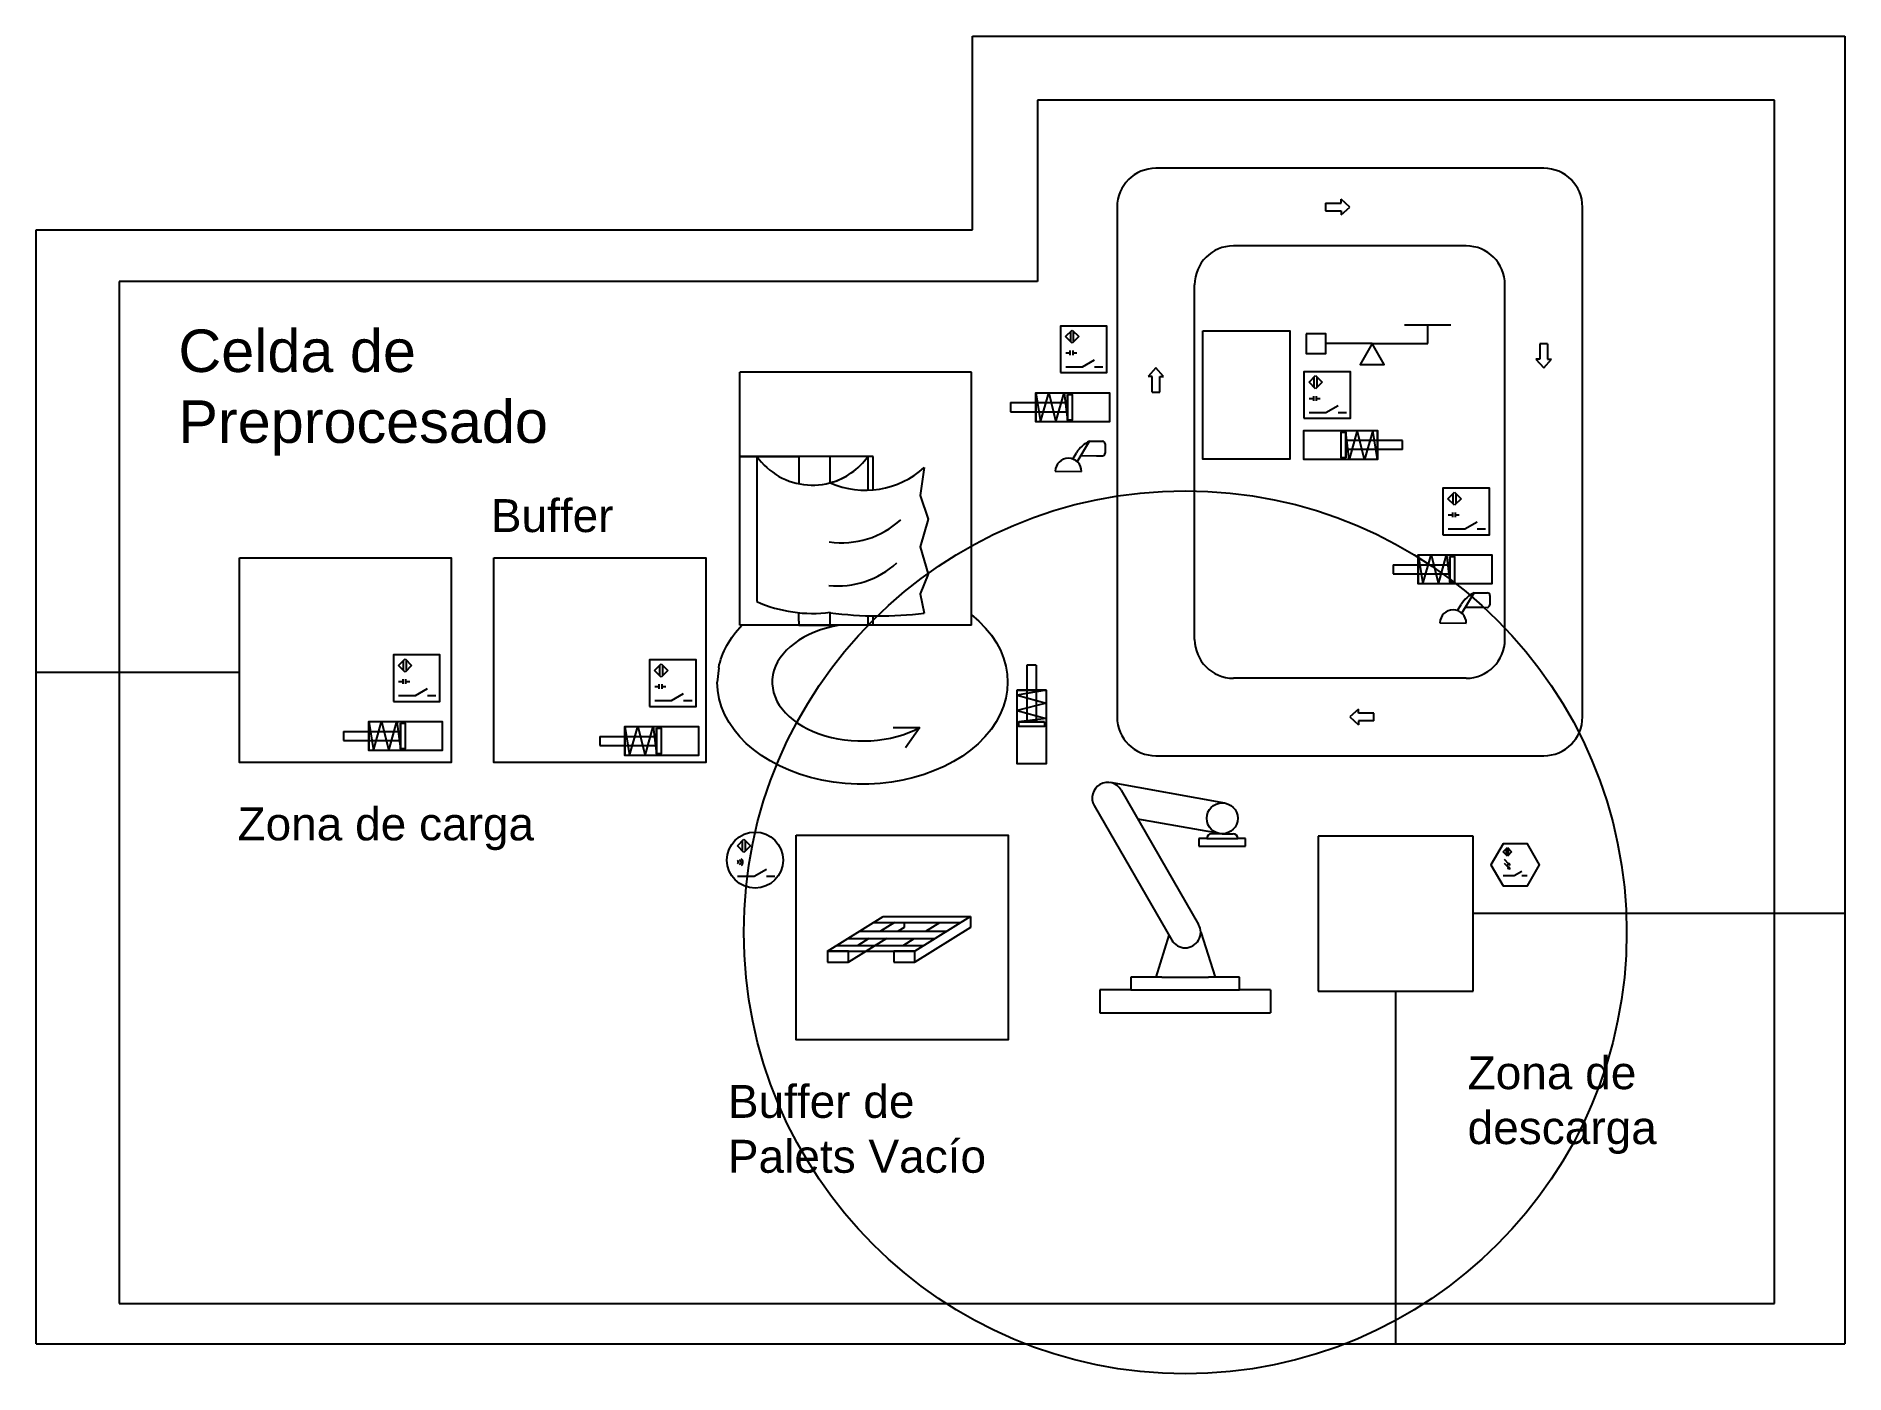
# Model space of a CAD drawing. Header units: millimetres. Extents: x 11012 to 19579, y 14227 to 20562.
import ezdxf

# ---------------------------------------------------------------- set-up
doc = ezdxf.new("R2010")
doc.units = ezdxf.units.MM
for name, color, linetype in [('Almacenaje', 80, 'Continuous'), ('Celdas', 200, 'Continuous'), ('Maquina', 82, 'Continuous'), ('Radio', 10, 'Continuous'), ('Robots', 80, 'Continuous'), ('Sensores', 211, 'Continuous'), ('Texto2', 7, 'Continuous'), ('TrayectAGV', 140, 'Continuous')]:
    doc.layers.add(name, color=color, linetype=linetype)
doc.styles.get("Standard").update_dxf_attribs({"font": 'arial.ttf'})

msp = doc.modelspace()

# ---------------------------------------------------------------- linework, layer by layer
at = {"layer": 'Almacenaje'}
for p, q in [((17084.5, 16774.1), (17084.5, 16039.3)), ((17819.3, 16774.1), (17084.5, 16774.1)), ((17819.3, 16039.3), (17819.3, 16774.1)), ((14760.6, 16228.8), (15024.9, 16393.6)), ((14978.4, 16364.7), (15392.2, 16364.7)), ((15077.8, 16364.7), (15011.1, 16323.1)), ((15024.9, 16393.6), (15124.2, 16393.6)), ((15124.2, 16393.6), (15339.2, 16393.6)), ((15124.2, 16364.7), (15124.2, 16341.6)), ((15438.6, 16393.6), (15174.3, 16228.8)), ((15226.1, 16323.1), (15292.8, 16364.7)), ((15339.2, 16393.6), (15438.6, 16393.6)), ((15438.6, 16393.6), (15438.6, 16341.6)), ((14856.6, 16288.7), (15270.3, 16288.7)), ((15039.4, 16288.7), (14860, 16176.8)), ((14955.9, 16288.7), (14903.7, 16256.1)), ((14911.7, 16323.1), (15325.4, 16323.1)), ((15124.2, 16341.6), (15094.5, 16323.1)), ((15118.7, 16256.1), (15170.9, 16288.7)), ((15438.6, 16341.6), (15174.3, 16176.8)), ((14760.6, 16228.8), (14860, 16228.8)), ((14760.6, 16228.8), (14760.6, 16176.8)), ((14804.3, 16256.1), (15218.1, 16256.1)), ((14860, 16228.8), (15174.3, 16228.8)), ((15075, 16228.8), (15174.3, 16228.8)), ((15075, 16228.8), (15075, 16176.8)), ((17084.5, 16039.3), (17819.3, 16039.3))]:
    msp.add_line(p, q, dxfattribs=at)
for points in [[(16539.1, 19166.1), (16950.8, 19166.1), (16950.8, 18558.3), (16539.1, 18558.3)], [(11974.8, 18092), (12978.6, 18092), (12978.6, 17121.9), (11974.8, 17121.9)], [(13180.2, 18092), (14183.9, 18092), (14183.9, 17121.9), (13180.2, 17121.9)], [(14612, 16778.6), (15615.8, 16778.6), (15615.8, 15808.5), (14612, 15808.5)], [(14760.6, 16176.8), (14860, 16176.8), (14860, 16228.8), (14760.6, 16228.8)], [(15075, 16176.8), (15174.3, 16176.8), (15174.3, 16228.8), (15075, 16228.8)]]:
    msp.add_lwpolyline(points, close=True, dxfattribs=at)
at = {"layer": 'Celdas'}
for p, q in [((19245.7, 20259.6), (15755.7, 20259.6)), ((15755.7, 20259.6), (15755.7, 19399.6)), ((19245.7, 14559.6), (19245.7, 20259.6)), ((15755.7, 19399.6), (11405.7, 19399.6)), ((11405.7, 19399.6), (11405.7, 19029.6)), ((11405.7, 19029.6), (11405.7, 14559.6)), ((11405.7, 14559.6), (19245.7, 14559.6))]:
    msp.add_line(p, q, dxfattribs=at)
at = {"layer": 'Maquina'}
for p, q in [((18153.1, 19936.5), (16316, 19936.5)), ((16132.3, 19752.8), (16132.3, 17337.9)), ((18336.8, 17337.9), (18336.8, 19752.8)), ((17785.7, 19569), (16683.4, 19569)), ((16499.7, 17705.3), (16499.7, 19385.3)), ((17969.4, 17705.3), (17969.4, 19385.3)), ((14345.3, 17772.8), (14345.3, 18970.6)), ((15441.8, 18970.6), (14345.3, 18970.6)), ((15441.8, 17772.8), (15441.8, 18970.6)), ((14977.2, 18571.9), (14345.3, 18571.9)), ((14345.3, 18571.9), (14624.1, 18571.9)), ((14426.1, 18571.9), (14426.1, 17884.3)), ((14624.1, 18571.9), (14624.1, 18442.4)), ((14772.7, 18446.8), (14772.7, 18571.9)), ((14952.1, 18571.9), (14952.1, 18411.4)), ((14977.2, 18412.9), (14977.2, 18571.9)), ((14624.1, 17791.4), (14624.1, 17831.8)), ((14772.7, 17794.9), (14772.7, 17833.9)), ((15441.8, 17772.8), (14345.3, 17772.8)), ((14624.1, 17791.4), (14624.1, 17772.8)), ((14624.1, 17772.8), (14772.7, 17772.8)), ((14772.7, 17772.8), (14772.7, 17794.9)), ((14952.1, 17817.3), (14952.1, 17772.8)), ((14977.2, 17772.8), (14977.2, 17816.7)), ((14245.1, 17571.1), (14238.3, 17503.2)), ((17785.7, 17521.6), (16683.4, 17521.6)), ((15071.3, 17288.3), (15198.3, 17288.3)), ((15198.3, 17288.3), (15129.8, 17192)), ((16316, 17154.2), (18153.1, 17154.2))]:
    msp.add_line(p, q, dxfattribs=at)
msp.add_lwpolyline([(15218.8, 18520.1), (15200.2, 18386.1), (15237.4, 18274.6), (15200.2, 18144.5), (15237.4, 18014.4), (15200.2, 17921.5), (15218.8, 17829.1)], dxfattribs=at)
for centre, radius, start, end in [((16316, 19752.8), 183.7, 90, 180), ((18153.1, 19752.8), 183.7, 0, 90), ((16683.4, 19385.3), 183.7, 90, 180), ((17785.7, 19385.3), 183.7, 0, 90), ((14689.1, 18757.8), 322, 215.24752, 316.16914), ((14689.1, 18757.8), 322, 285.05223, 324.75248), ((14940, 18822.8), 411.5, 246.01593, 312.64633), ((14828.5, 18574.6), 411.5, 261.67937, 312.64633), ((14809.9, 18370.1), 411.5, 263.89456, 312.64633), ((14689.1, 18476.7), 648.2, 246.06107, 277.41367), ((15006.5, 19608.2), 1791.7, 262.50475, 276.80552), ((16683.4, 17705.3), 183.7, 180, 270), ((17785.7, 17705.3), 183.7, 270, 0), ((16316, 17337.9), 183.7, 180, 270), ((18153.1, 17337.9), 183.7, 270, 0)]:
    msp.add_arc(centre, radius, start, end, dxfattribs=at)
at = {"layer": 'Maquina', "extrusion": (0, 0, -1)}
for start_param, end_param in [(5.560698, 9.424778), (3.282632, 3.733434)]:
    msp.add_ellipse((14925.9, 17503.2), major_axis=(687.7, 0), ratio=0.702703, start_param=start_param, end_param=end_param, dxfattribs=at)
at = {"layer": 'Maquina'}
msp.add_ellipse((14925.9, 17503.2), major_axis=(-427.5, 0), ratio=0.652174, start_param=4.96997, end_param=8.544854, dxfattribs=at)
at = {"layer": 'Radio'}
msp.add_circle((16454.8, 16318.3), 2091, dxfattribs=at)
at = {"layer": 'Robots'}
for p, q in [((16643.3, 16930.3), (16100.7, 17027.2)), ((16151.5, 16991.6), (16518.5, 16355)), ((16024.2, 16918.2), (16391.2, 16281.6)), ((16617.4, 16785.6), (16230.3, 16854.8)), ((16556.9, 16762.4), (16520.1, 16762.4)), ((16520.1, 16762.4), (16520.1, 16725.7)), ((16520.1, 16725.7), (16740.6, 16725.7)), ((16556.9, 16762.4), (16703.8, 16762.4)), ((16630.4, 16784.5), (16578.9, 16784.5)), ((16630.4, 16784.5), (16681.8, 16784.5)), ((16740.6, 16762.4), (16703.8, 16762.4)), ((16740.6, 16725.7), (16740.6, 16762.4)), ((16506.4, 16370.6), (16506.4, 16370.6)), ((16506.4, 16370.6), (16506.4, 16370.6)), ((16506.4, 16370.6), (16506.4, 16370.6)), ((16377.4, 16305.4), (16316.3, 16105.2)), ((16528.3, 16318.3), (16596.2, 16105.2)), ((16197.7, 16046.4), (16050.7, 16046.4)), ((16050.7, 16046.4), (16050.7, 15936.2)), ((16344.6, 16105.2), (16197.7, 16105.2)), ((16197.7, 16105.2), (16197.7, 16046.4)), ((16197.7, 16046.4), (16712, 16046.4)), ((16344.6, 16105.2), (16565.1, 16105.2)), ((16712, 16105.2), (16565.1, 16105.2)), ((16712, 16046.4), (16712, 16105.2)), ((16859, 16046.4), (16712, 16046.4)), ((16859, 16046.4), (16859, 15936.2)), ((16050.7, 15936.2), (16859, 15936.2))]:
    msp.add_line(p, q, dxfattribs=at)
msp.add_circle((16630.4, 16858), 73.5, dxfattribs=at)
for centre, radius, start, end in [((16087.8, 16954.9), 73.5, 29.96507, 209.96507), ((16578.9, 16762.4), 22, 90, 180), ((16681.8, 16762.4), 22, 0, 90), ((16454.8, 16318.3), 73.5, 209.96507, 29.96507)]:
    msp.add_arc(centre, radius, start, end, dxfattribs=at)
at = {"layer": 'Sensores'}
for p, q in [((17713.3, 19194.2), (17493.7, 19194.2)), ((17603.5, 19106.3), (17603.5, 19194.2)), ((15888.2, 19139.1), (15919.4, 19170.3)), ((15919.4, 19108), (15888.2, 19139.1)), ((15912.5, 19114.9), (15912.5, 19163.4)), ((15919.4, 19170.3), (15950.6, 19139.1)), ((15950.6, 19139.1), (15919.4, 19108)), ((15926.3, 19114.9), (15926.3, 19163.4)), ((17340, 19106.3), (17120.5, 19106.3)), ((17340, 19106.3), (17603.5, 19106.3)), ((15889, 19062.6), (15908.8, 19062.6)), ((15908.8, 19073.6), (15908.8, 19051.6)), ((15922.1, 19073.6), (15922.1, 19051.6)), ((15922.1, 19062.6), (15941.9, 19062.6)), ((15968.4, 18996.5), (16025.6, 19029.5)), ((15889, 18996.5), (15968.4, 18996.5)), ((16025.6, 18996.5), (16065.4, 18996.5)), ((17041.3, 18923.4), (17072.4, 18954.5)), ((17065.5, 18899.1), (17065.5, 18947.6)), ((17072.4, 18954.5), (17103.6, 18923.4)), ((17079.4, 18899.1), (17079.4, 18947.6)), ((15747.4, 18873.7), (15769.7, 18736)), ((15769.7, 18736), (15808.2, 18873.7)), ((15808.2, 18873.7), (15842.6, 18736)), ((15842.6, 18736), (15881.1, 18873.7)), ((15881.1, 18873.7), (15897.3, 18744.1)), ((15897.3, 18865.6), (15897.3, 18744.1)), ((17072.4, 18892.2), (17041.3, 18923.4)), ((17061.9, 18857.8), (17061.9, 18835.8)), ((17103.6, 18923.4), (17072.4, 18892.2)), ((17075.1, 18857.8), (17075.1, 18835.8)), ((15628.1, 18826.5), (15897.3, 18826.5)), ((15628.1, 18826.5), (15628.1, 18783.1)), ((15628.1, 18783.1), (15897.3, 18783.1)), ((17042, 18846.8), (17061.9, 18846.8)), ((17042, 18780.7), (17121.4, 18780.7)), ((17075.1, 18846.8), (17094.9, 18846.8)), ((17121.4, 18780.7), (17178.7, 18813.7)), ((17178.7, 18780.7), (17218.4, 18780.7)), ((17215.4, 18565.1), (17215.4, 18686.6)), ((17231.6, 18557), (17215.4, 18686.6)), ((17270.1, 18694.7), (17231.6, 18557)), ((17304.5, 18557), (17270.1, 18694.7)), ((17343, 18694.7), (17304.5, 18557)), ((17365.3, 18557), (17343, 18694.7)), ((15943.4, 18547), (16001.1, 18644.5)), ((16001.1, 18644.5), (16063.4, 18643.9)), ((16075.7, 18631.3), (16075.2, 18587.4)), ((17484.6, 18647.6), (17215.4, 18647.6)), ((17484.6, 18604.2), (17215.4, 18604.2)), ((17484.6, 18604.2), (17484.6, 18647.6)), ((15921.9, 18559.7), (15939.4, 18589.1)), ((15960.6, 18576.2), (16035.4, 18575.3)), ((16035.4, 18575.3), (16062.6, 18575)), ((15839.3, 18501.5), (15963.9, 18500.1)), ((17699.7, 18371.6), (17730.9, 18402.7)), ((17730.9, 18340.4), (17699.7, 18371.6)), ((17724, 18347.3), (17724, 18395.8)), ((17730.9, 18402.7), (17762.1, 18371.6)), ((17762.1, 18371.6), (17730.9, 18340.4)), ((17737.8, 18347.3), (17737.8, 18395.8)), ((17700.5, 18295), (17720.3, 18295)), ((17720.3, 18306), (17720.3, 18284)), ((17733.6, 18306), (17733.6, 18284)), ((17733.6, 18295), (17753.4, 18295)), ((17779.9, 18228.9), (17837.1, 18261.9)), ((17700.5, 18228.9), (17779.9, 18228.9)), ((17837.1, 18228.9), (17876.9, 18228.9)), ((17558.9, 18106.1), (17581.2, 17968.4)), ((17581.2, 17968.4), (17619.6, 18106.1)), ((17619.6, 18106.1), (17654.1, 17968.4)), ((17654.1, 17968.4), (17692.6, 18106.1)), ((17692.6, 18106.1), (17708.8, 17976.5)), ((17708.8, 18098), (17708.8, 17976.5)), ((17439.6, 18058.9), (17708.8, 18058.9)), ((17439.6, 18058.9), (17439.6, 18015.5)), ((17439.6, 18015.5), (17708.8, 18015.5)), ((17765.7, 17828.9), (17823.4, 17926.5)), ((17823.4, 17926.5), (17885.7, 17925.8)), ((17898, 17913.2), (17897.5, 17869.3)), ((17744.2, 17841.6), (17761.7, 17871.1)), ((17783, 17858.1), (17857.7, 17857.3)), ((17857.7, 17857.3), (17885, 17857)), ((17661.6, 17783.4), (17786.2, 17782.1)), ((12728.3, 17581.8), (12759.5, 17613)), ((12759.5, 17550.6), (12728.3, 17581.8)), ((12752.5, 17557.5), (12752.5, 17606)), ((12759.5, 17613), (12790.7, 17581.8)), ((12790.7, 17581.8), (12759.5, 17550.6)), ((12766.4, 17557.5), (12766.4, 17606)), ((13941.7, 17558.3), (13972.8, 17589.5)), ((13965.9, 17534.1), (13965.9, 17582.6)), ((13972.8, 17589.5), (14004, 17558.3)), ((13979.8, 17534.1), (13979.8, 17582.6)), ((15705.4, 17583.6), (15705.4, 17314.4)), ((15748.8, 17583.6), (15705.4, 17583.6)), ((15748.8, 17583.6), (15748.8, 17314.4)), ((12729.1, 17505.3), (12748.9, 17505.3)), ((12748.9, 17516.3), (12748.9, 17494.2)), ((12762.1, 17516.3), (12762.1, 17494.2)), ((12762.1, 17505.3), (12782, 17505.3)), ((13972.8, 17527.2), (13941.7, 17558.3)), ((13942.4, 17481.8), (13962.3, 17481.8)), ((13962.3, 17492.8), (13962.3, 17470.8)), ((14004, 17558.3), (13972.8, 17527.2)), ((13975.5, 17492.8), (13975.5, 17470.8)), ((13975.5, 17481.8), (13995.3, 17481.8)), ((12729.1, 17439.1), (12808.4, 17439.1)), ((12808.4, 17439.1), (12865.7, 17472.2)), ((12865.7, 17439.1), (12905.4, 17439.1)), ((13942.4, 17415.7), (14021.8, 17415.7)), ((14021.8, 17415.7), (14079.1, 17448.7)), ((14079.1, 17415.7), (14118.8, 17415.7)), ((15796, 17464.3), (15658.2, 17442)), ((15658.2, 17442), (15796, 17403.5)), ((15796, 17403.5), (15658.2, 17369.1)), ((12587.4, 17316.4), (12609.7, 17178.6)), ((12609.7, 17178.6), (12648.2, 17316.4)), ((12648.2, 17316.4), (12682.7, 17178.6)), ((12682.7, 17178.6), (12721.1, 17316.4)), ((12721.1, 17316.4), (12737.4, 17186.7)), ((12737.4, 17308.3), (12737.4, 17186.7)), ((15658.2, 17369.1), (15796, 17330.6)), ((15796, 17330.6), (15666.3, 17314.4)), ((15787.9, 17314.4), (15666.3, 17314.4)), ((12468.1, 17269.2), (12737.4, 17269.2)), ((12468.1, 17269.2), (12468.1, 17225.8)), ((12468.1, 17225.8), (12737.4, 17225.8)), ((13681.5, 17245.7), (13950.7, 17245.7)), ((13681.5, 17245.7), (13681.5, 17202.3)), ((13800.8, 17292.9), (13823.1, 17155.2)), ((13823.1, 17155.2), (13861.6, 17292.9)), ((13861.6, 17292.9), (13896, 17155.2)), ((13896, 17155.2), (13934.5, 17292.9)), ((13934.5, 17292.9), (13950.7, 17163.3)), ((13950.7, 17284.8), (13950.7, 17163.3)), ((13681.5, 17202.3), (13950.7, 17202.3)), ((14333.4, 16727.4), (14364.5, 16758.6)), ((14364.5, 16696.3), (14333.4, 16727.4)), ((14357.6, 16703.2), (14357.6, 16751.7)), ((14364.5, 16758.6), (14395.7, 16727.4)), ((14395.7, 16727.4), (14364.5, 16696.3)), ((14371.5, 16703.2), (14371.5, 16751.7)), ((17961.1, 16699.4), (17981.1, 16719.4)), ((17976.7, 16683.8), (17976.7, 16715)), ((17981.1, 16719.4), (18001.2, 16699.4)), ((17985.6, 16683.8), (17985.6, 16715)), ((17981.1, 16679.4), (17961.1, 16699.4)), ((17965.7, 16664.1), (17986.9, 16642.9)), ((17965.7, 16645.8), (17986.9, 16624.7)), ((18001.2, 16699.4), (17981.1, 16679.4)), ((14334.1, 16584.8), (14413.5, 16584.8)), ((14413.5, 16584.8), (14470.8, 16617.8)), ((14470.8, 16584.8), (14510.5, 16584.8)), ((17961.6, 16587.3), (18012.6, 16587.3)), ((18012.6, 16587.3), (18049.5, 16608.5)), ((18049.5, 16587.3), (18075, 16587.3))]:
    msp.add_line(p, q, dxfattribs=at)
for points in [[(15863.8, 18968.6), (16084.3, 18968.6), (16084.3, 19189.1), (15863.8, 19189.1)], [(17027.3, 19152.9), (17027.3, 19059.8), (17120.5, 19059.8), (17120.5, 19152.9)], [(17340, 19106.3), (17283, 19007.5), (17397.1, 19007.5)], [(17016.8, 18752.8), (17237.3, 18752.8), (17237.3, 18973.3), (17016.8, 18973.3)], [(15747.4, 18873.7), (16095.8, 18873.7), (16095.8, 18736), (15747.4, 18736)], [(15747.4, 18736), (15747.4, 18736), (15747.4, 18873.7), (15747.4, 18873.7)], [(15897.3, 18865.6), (15919.6, 18865.6), (15919.6, 18744.1), (15897.3, 18744.1)], [(17365.3, 18557), (17016.8, 18557), (17016.8, 18694.7), (17365.3, 18694.7)], [(17215.4, 18565.1), (17193.1, 18565.1), (17193.1, 18686.6), (17215.4, 18686.6)], [(17365.3, 18694.7), (17365.3, 18694.7), (17365.3, 18557), (17365.3, 18557)], [(17675.3, 18201), (17895.8, 18201), (17895.8, 18421.5), (17675.3, 18421.5)], [(17558.9, 18106.1), (17907.3, 18106.1), (17907.3, 17968.4), (17558.9, 17968.4)], [(17558.9, 17968.4), (17558.9, 17968.4), (17558.9, 18106.1), (17558.9, 18106.1)], [(17708.8, 18098), (17731.1, 18098), (17731.1, 17976.5), (17708.8, 17976.5)], [(12703.9, 17411.3), (12924.3, 17411.3), (12924.3, 17631.7), (12703.9, 17631.7)], [(13917.2, 17387.8), (14137.7, 17387.8), (14137.7, 17608.3), (13917.2, 17608.3)], [(15796, 17464.3), (15796, 17115.9), (15658.2, 17115.9), (15658.2, 17464.3)], [(15658.2, 17464.3), (15658.2, 17464.3), (15796, 17464.3), (15796, 17464.3)], [(12587.4, 17316.4), (12935.9, 17316.4), (12935.9, 17178.6), (12587.4, 17178.6)], [(12587.4, 17178.6), (12587.4, 17178.6), (12587.4, 17316.4), (12587.4, 17316.4)], [(12737.4, 17308.3), (12759.6, 17308.3), (12759.6, 17186.7), (12737.4, 17186.7)], [(15787.9, 17314.4), (15787.9, 17292.1), (15666.3, 17292.1), (15666.3, 17314.4)], [(13800.8, 17292.9), (14149.2, 17292.9), (14149.2, 17155.2), (13800.8, 17155.2)], [(13800.8, 17155.2), (13800.8, 17155.2), (13800.8, 17292.9), (13800.8, 17292.9)], [(13950.7, 17284.8), (13973, 17284.8), (13973, 17163.3), (13950.7, 17163.3)], [(17960.5, 16538.5), (18075.6, 16538.5), (18133.1, 16638.2), (18075.6, 16737.8), (17960.5, 16737.8), (17902.9, 16638.2)], [(17990.2, 16646.2), (17983.6, 16639.6), (17992.7, 16637.1)], [(17990.2, 16628), (17983.6, 16621.3), (17992.7, 16618.9)]]:
    msp.add_lwpolyline(points, close=True, dxfattribs=at)
msp.add_circle((14417.3, 16660.1), 132.9, dxfattribs=at)
for centre, radius, start, end in [((16074.6, 18500.6), 161.6, 117.03307, 146.7672), ((16063.3, 18631.4), 12.5, 359.37835, 89.37835), ((15901.6, 18500.8), 62.3, 359.37835, 179.37835), ((16062.8, 18587.5), 12.5, 269.37835, 359.37835), ((17896.9, 17782.5), 161.6, 117.03307, 146.7672), ((17885.6, 17913.4), 12.5, 359.37835, 89.37835), ((17723.9, 17782.8), 62.3, 359.37835, 179.37835), ((17885.1, 17869.5), 12.5, 269.37835, 359.37835), ((14331, 16650.9), 8.1, 294.13504, 65.86496), ((14336.6, 16650.9), 12.7, 299.7546, 60.2454), ((14341.9, 16650.9), 18.2, 301.82367, 58.17633)]:
    msp.add_arc(centre, radius, start, end, dxfattribs=at)
at = {"layer": 'Texto2'}
for p, q in [((17120, 19771.1), (17120, 19734.4)), ((17120, 19771.1), (17193.5, 19771.1)), ((17120, 19734.4), (17193.5, 19734.4)), ((17193.5, 19771.1), (17193.5, 19789.5)), ((17234.6, 19752.8), (17193.5, 19789.5)), ((17193.5, 19716), (17234.6, 19752.8)), ((17193.5, 19734.4), (17193.5, 19716)), ((18171.5, 19105.8), (18134.7, 19105.8)), ((18134.7, 19105.8), (18134.7, 19032.3)), ((18171.5, 19105.8), (18171.5, 19032.3)), ((18134.7, 19032.3), (18116.4, 19032.3)), ((18116.4, 19032.3), (18153.1, 18991.3)), ((18153.1, 18991.3), (18189.8, 19032.3)), ((18171.5, 19032.3), (18189.8, 19032.3)), ((16316, 18991.3), (16279.3, 18950.2)), ((16297.7, 18950.2), (16279.3, 18950.2)), ((16297.7, 18876.7), (16297.7, 18950.2)), ((16352.8, 18950.2), (16316, 18991.3)), ((16334.4, 18876.7), (16334.4, 18950.2)), ((16334.4, 18950.2), (16352.8, 18950.2)), ((16297.7, 18876.7), (16334.4, 18876.7)), ((17275.6, 17374.6), (17234.6, 17337.9)), ((17234.6, 17337.9), (17275.6, 17301.2)), ((17275.6, 17356.3), (17275.6, 17374.6)), ((17349.1, 17356.3), (17275.6, 17356.3)), ((17349.1, 17319.5), (17275.6, 17319.5)), ((17275.6, 17319.5), (17275.6, 17301.2)), ((17349.1, 17319.5), (17349.1, 17356.3))]:
    msp.add_line(p, q, dxfattribs=at)
at = {"layer": 'TrayectAGV'}
for p, q in [((15447.6, 19644.4), (15447.6, 20562.1)), ((15447.6, 20562.1), (19579.4, 20562.1)), ((19579.4, 20562.1), (19579.4, 14369.4)), ((11012, 17549.6), (11012, 19644.4)), ((11012, 19644.4), (15447.6, 19644.4)), ((11012, 15787.3), (11012, 17549.6)), ((11012, 17549.6), (11974.8, 17549.6)), ((19579.4, 16406.7), (17819.3, 16406.7)), ((17451.9, 14369.4), (17451.9, 16039.3)), ((11012, 14369.4), (11012, 15787.3)), ((11012, 14369.4), (12319.4, 14369.4)), ((12319.4, 14369.4), (19579.4, 14369.4))]:
    msp.add_line(p, q, dxfattribs=at)

# ---------------------------------------------------------------- texts
at = {"layer": 'Celdas', "insert": (11685.7, 19172.9), "char_height": 201.247, "attachment_point": 1}
msp.add_mtext_dynamic_manual_height_columns('Celda de Preprocesado', width=2170, gutter_width=1006.2, heights=[0], dxfattribs=at)
at = {"layer": 'Texto2', "attachment_point": 1}
for s, insert, char_height in [('Buffer', (13165.7, 18369.6), 155.97), ('Zona de carga', (11965.7, 16909.6), 155.968), ('Zona de\\Pdescarga', (17792.6, 15731.2), 155.97), ('Buffer de\\PPalets Vacío', (14288.5, 15595.4), 155.968)]:
    msp.add_mtext(s, dxfattribs=dict(at, insert=insert, char_height=char_height))

doc.saveas('drawing.dxf')
